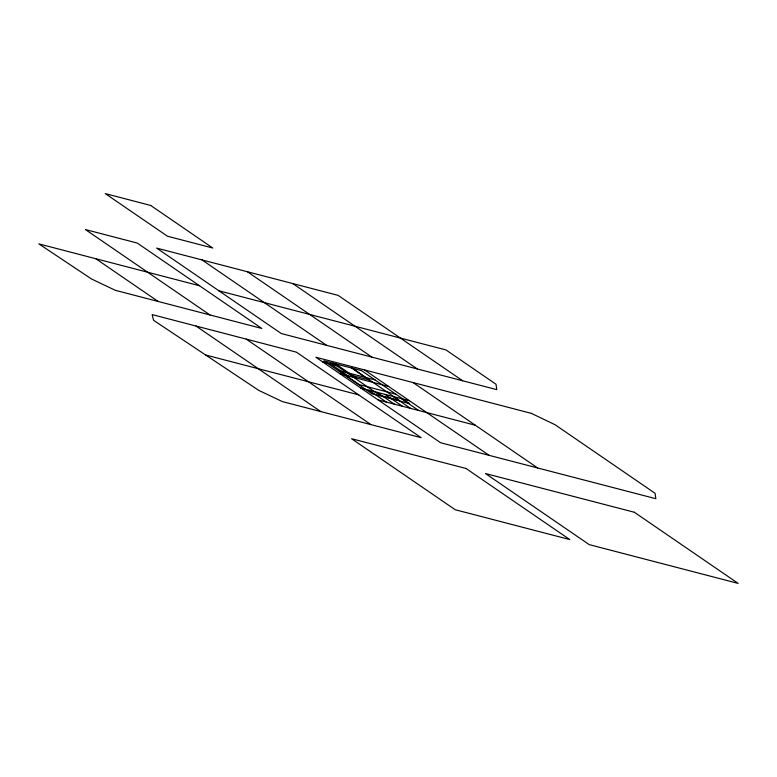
<?xml version="1.0" encoding="UTF-8"?>
<svg xmlns="http://www.w3.org/2000/svg" width="777" height="777" viewBox="0 0 777 777"><rect width="100%" height="100%" fill="white"/><g stroke="black" fill="none" stroke-linecap="round" stroke-linejoin="round"><path stroke-width="1.17" d="M199.495 285.732L38.85 243.881L91.705 279.098L115.384 290.326L261.81 328.457L137.218 243.046L85.392 229.545L209.975 314.957M218.939 290.802L445.979 349.941L496.008 384.246L496.785 389.656L281.255 333.527L156.672 248.106L338.121 295.377L462.665 380.759M196.008 326.029L296.416 352.175L421.134 437.674L282.401 401.602L258.722 390.355L153.574 320.309L152.175 314.607L196.008 326.029L320.814 411.596M322.776 361.985L338.976 366.2M375.116 379.953L338.587 370.444L359.353 384.673L395.882 394.182M352.845 375.709L369.046 379.924L351.748 368.065M340.083 373.844L388.675 386.49M360.839 388.073L409.43 400.728M205.643 355.002L358.692 394.862M378.146 399.932L475.33 425.242M292.764 283.556L417.298 368.949M413.063 382.556L537.655 467.968M247.397 271.746L371.979 357.158M364.481 369.91L489.121 455.351M202.039 259.926L326.622 345.338M401.34 398.62L418.638 410.47M352.389 368.24L399.271 400.369L379.827 395.299L332.954 363.18M393.24 396.503L410.538 408.362M385.139 394.395L402.437 406.254M335.547 363.85L356.274 378.059M377.039 392.288L394.347 404.147M330.876 364.092L348.174 375.951M368.949 390.18L386.247 402.039M246.212 339.102L370.979 424.63M95.785 258.712L158.149 301.457M150.689 205.449L105.284 193.599L167.424 236.208L212.781 248.028L150.689 205.449M531.39 413.374L315.86 357.245L440.588 442.735L655.846 498.698L655.069 493.298L555.089 424.747L531.39 413.374M361.46 370.6L323.883 360.81L371.95 393.764L409.528 403.545L361.46 370.6M466.025 468.482L351.583 438.723L455.244 509.741L569.774 539.559L466.025 468.482M634.323 512.247L485.47 473.543L589.228 544.628L738.15 583.401L634.323 512.247"/></g></svg>
